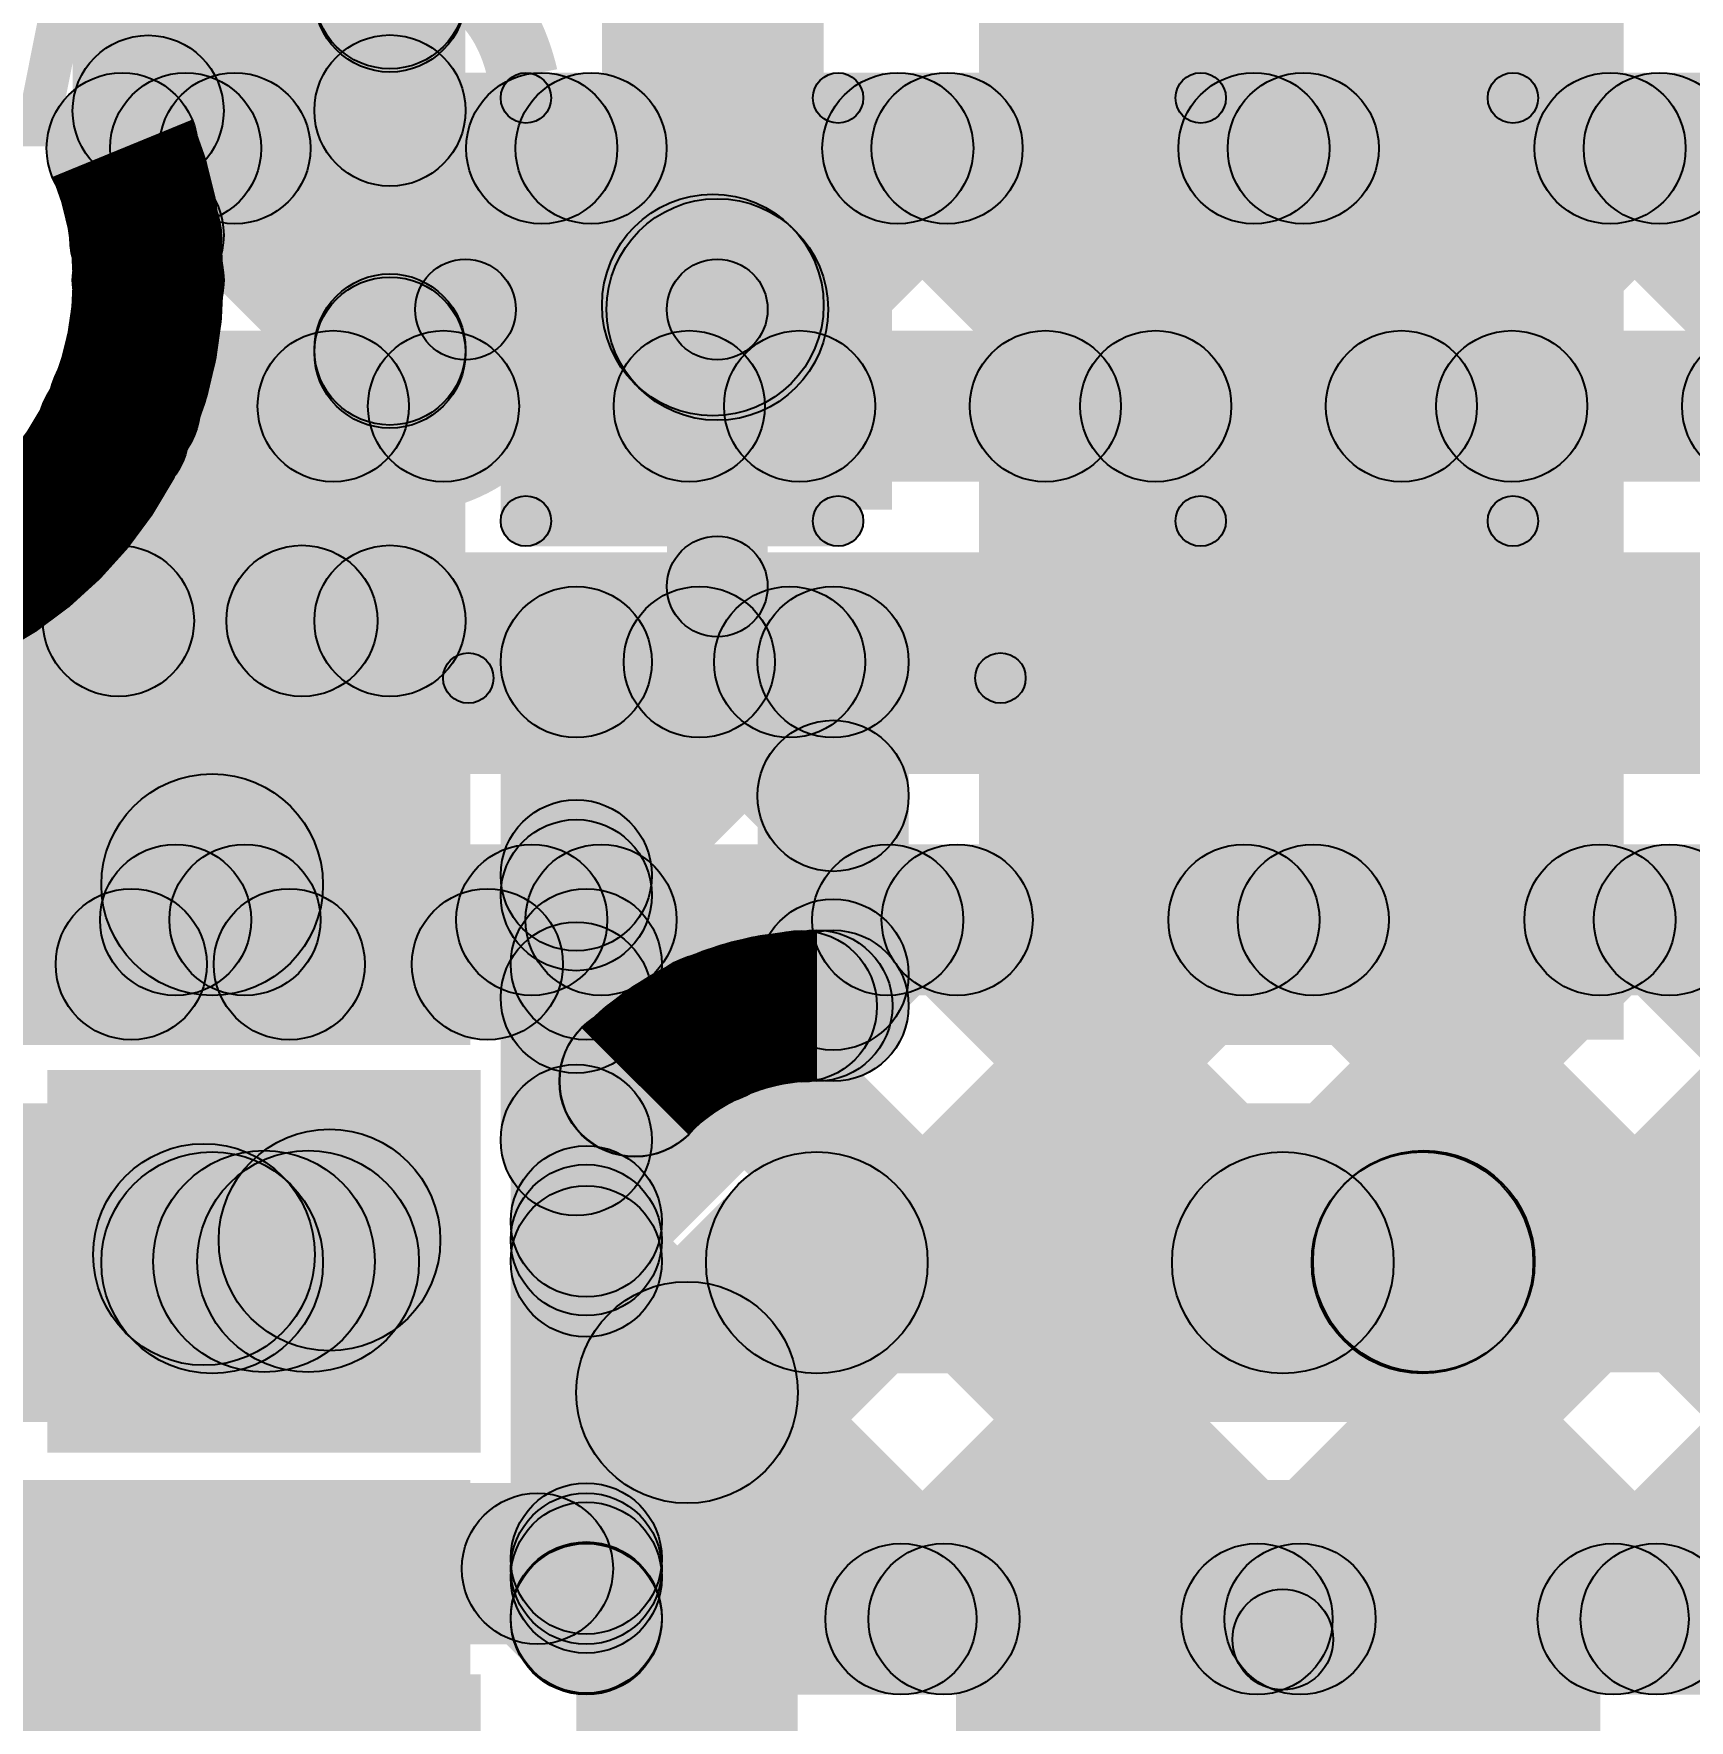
# Model space of a CAD drawing. Header units: millimetres. Extents: x 0 to 210, y 0 to 213.
# Drawn here: x 1.2531 to 1.4175, y 1.9455 to 2.1129 of the extents above; entities that cross this region are included whole.
import ezdxf

# ---------------------------------------------------------------- set-up
doc = ezdxf.new("R2010")
doc.units = ezdxf.units.MM
doc.header["$MEASUREMENT"] = 0
for name, color, linetype in [('BottomLayer', 5, 'Continuous'), ('BottomPaste', 16, 'Continuous'), ('BottomSolder', 6, 'Continuous'), ('TopLayer', 1, 'Continuous'), ('TopOverlay', 2, 'Continuous'), ('TopPaste', 8, 'Continuous'), ('TopSolder', 216, 'Continuous')]:
    doc.layers.add(name, color=color, linetype=linetype)

# ---------------------------------------------------------------- blocks, each defined once
blk = doc.blocks.new('RES_0603_B_53')
at = {"layer": 'BottomLayer'}
for points in [[(-0.045, -0.0175), (-0.045, 0.0175), (-0.015, 0.0175), (-0.015, -0.0175)], [(0.015, -0.0175), (0.015, 0.0175), (0.045, 0.0175), (0.045, -0.0175)]]:
    blk.add_hatch(color=5, dxfattribs=at).paths.add_polyline_path(points)
at = {"layer": 'BottomPaste'}
for points in [[(-0.045, -0.0175), (-0.045, 0.0175), (-0.015, 0.0175), (-0.015, -0.0175)], [(0.015, -0.0175), (0.015, 0.0175), (0.045, 0.0175), (0.045, -0.0175)]]:
    blk.add_hatch(color=16, dxfattribs=at).paths.add_polyline_path(points)
at = {"layer": 'BottomSolder'}
for points in [[(-0.049, -0.0215), (-0.049, 0.0215), (-0.011, 0.0215), (-0.011, -0.0215)], [(0.011, -0.0215), (0.011, 0.0215), (0.049, 0.0215), (0.049, -0.0215)]]:
    blk.add_hatch(color=6, dxfattribs=at).paths.add_polyline_path(points)
blk = doc.blocks.new('CAP_0603_101')
at = {"layer": 'TopLayer'}
for points in [[(-0.015, 0.0175), (-0.015, -0.0175), (-0.045, -0.0175), (-0.045, 0.0175)], [(0.045, 0.0175), (0.045, -0.0175), (0.015, -0.0175), (0.015, 0.0175)]]:
    blk.add_hatch(color=1, dxfattribs=at).paths.add_polyline_path(points)
at = {"layer": 'TopOverlay'}
h = blk.add_hatch(color=2, dxfattribs=at)
edge = h.paths.add_edge_path()
edge.add_arc((-0.049, 0.021), 0.0025, 0, 360)
h = blk.add_hatch(color=2, dxfattribs=at)
edge = h.paths.add_edge_path()
edge.add_arc((-0.049, 0.021), 0.0025, 0, 360)
for points in [[(-0.018, 0.0235), (-0.018, 0.0185), (-0.049, 0.0185), (-0.049, 0.0235)], [(0.049, 0.0235), (0.049, 0.0185), (0.018, 0.0185), (0.018, 0.0235)], [(-0.0515, 0.021), (-0.0465, 0.021), (-0.0465, -0.021), (-0.0515, -0.021)], [(0.0465, 0.021), (0.0515, 0.021), (0.0515, -0.021), (0.0465, -0.021)], [(-0.018, -0.0185), (-0.018, -0.0235), (-0.049, -0.0235), (-0.049, -0.0185)], [(0.049, -0.0185), (0.049, -0.0235), (0.018, -0.0235), (0.018, -0.0185)]]:
    blk.add_hatch(color=2, dxfattribs=at).paths.add_polyline_path(points)
h = blk.add_hatch(color=2, dxfattribs=at)
edge = h.paths.add_edge_path()
edge.add_arc((-0.018, 0.021), 0.0025, 0, 360)
h = blk.add_hatch(color=2, dxfattribs=at)
edge = h.paths.add_edge_path()
edge.add_arc((0.018, 0.021), 0.0025, 0, 360)
h = blk.add_hatch(color=2, dxfattribs=at)
edge = h.paths.add_edge_path()
edge.add_arc((0.049, 0.021), 0.0025, 0, 360)
h = blk.add_hatch(color=2, dxfattribs=at)
edge = h.paths.add_edge_path()
edge.add_arc((0.049, 0.021), 0.0025, 0, 360)
h = blk.add_hatch(color=2, dxfattribs=at)
edge = h.paths.add_edge_path()
edge.add_arc((-0.049, -0.021), 0.0025, 0, 360)
h = blk.add_hatch(color=2, dxfattribs=at)
edge = h.paths.add_edge_path()
edge.add_arc((-0.049, -0.021), 0.0025, 0, 360)
h = blk.add_hatch(color=2, dxfattribs=at)
edge = h.paths.add_edge_path()
edge.add_arc((-0.018, -0.021), 0.0025, 0, 360)
h = blk.add_hatch(color=2, dxfattribs=at)
edge = h.paths.add_edge_path()
edge.add_arc((0.018, -0.021), 0.0025, 0, 360)
h = blk.add_hatch(color=2, dxfattribs=at)
edge = h.paths.add_edge_path()
edge.add_arc((0.049, -0.021), 0.0025, 0, 360)
h = blk.add_hatch(color=2, dxfattribs=at)
edge = h.paths.add_edge_path()
edge.add_arc((0.049, -0.021), 0.0025, 0, 360)
at = {"layer": 'TopPaste'}
for points in [[(-0.015, 0.0175), (-0.015, -0.0175), (-0.045, -0.0175), (-0.045, 0.0175)], [(0.045, 0.0175), (0.045, -0.0175), (0.015, -0.0175), (0.015, 0.0175)]]:
    blk.add_hatch(color=8, dxfattribs=at).paths.add_polyline_path(points)
at = {"layer": 'TopSolder'}
for points in [[(-0.01264, 0.01986), (-0.01264, -0.01986), (-0.04736, -0.01986), (-0.04736, 0.01986)], [(0.04736, 0.01986), (0.04736, -0.01986), (0.01264, -0.01986), (0.01264, 0.01986)]]:
    blk.add_hatch(color=216, dxfattribs=at).paths.add_polyline_path(points)
at = {"layer": 'TopOverlay'}
for centre in [(-0.049, 0.021), (-0.049, 0.021), (-0.018, 0.021), (0.018, 0.021), (0.049, 0.021), (0.049, 0.021), (-0.049, -0.021), (-0.049, -0.021), (-0.018, -0.021), (0.018, -0.021), (0.049, -0.021), (0.049, -0.021)]:
    blk.add_circle(centre, 0.0025, dxfattribs=at)
blk = doc.blocks.new('SOT_23_6_110')
at = {"layer": 'TopLayer'}
for points in [[(-0.0748, 0.04921), (-0.0315, 0.04921), (-0.0315, 0.02559), (-0.0748, 0.02559)], [(0.0315, 0.04921), (0.0748, 0.04921), (0.0748, 0.02559), (0.0315, 0.02559)], [(-0.0748, 0.01181), (-0.0315, 0.01181), (-0.0315, -0.01181), (-0.0748, -0.01181)], [(0.0315, 0.01181), (0.0748, 0.01181), (0.0748, -0.01181), (0.0315, -0.01181)], [(-0.0748, -0.02559), (-0.0315, -0.02559), (-0.0315, -0.04921), (-0.0748, -0.04921)], [(0.0315, -0.02559), (0.0748, -0.02559), (0.0748, -0.04921), (0.0315, -0.04921)]]:
    blk.add_hatch(color=1, dxfattribs=at).paths.add_polyline_path(points)
at = {"layer": 'TopOverlay'}
h = blk.add_hatch(color=2, dxfattribs=at)
edge = h.paths.add_edge_path()
edge.add_arc((-0.0721, 0.06063), 0.005, 0, 360)
h = blk.add_hatch(color=2, dxfattribs=at)
edge = h.paths.add_edge_path()
edge.add_arc((-0.06475, 0.06063), 0.005, 0, 360)
h = blk.add_hatch(color=2, dxfattribs=at)
edge = h.paths.add_edge_path()
edge.add_arc((-0.02512, 0.05803), 0.0025, 0, 360)
for points in [[(0.02772, 0.06053), (0.02772, 0.05553), (-0.02512, 0.05553), (-0.02512, 0.06053)], [(0.02772, -0.05553), (0.02772, -0.06053), (-0.02512, -0.06053), (-0.02512, -0.05553)]]:
    blk.add_hatch(color=2, dxfattribs=at).paths.add_polyline_path(points)
h = blk.add_hatch(color=2, dxfattribs=at)
edge = h.paths.add_edge_path()
edge.add_arc((0.02772, 0.05803), 0.0025, 0, 360)
h = blk.add_hatch(color=2, dxfattribs=at)
edge = h.paths.add_edge_path()
edge.add_arc((-0.02512, -0.05803), 0.0025, 0, 360)
h = blk.add_hatch(color=2, dxfattribs=at)
edge = h.paths.add_edge_path()
edge.add_arc((0.02772, -0.05803), 0.0025, 0, 360)
at = {"layer": 'TopPaste'}
for points in [[(-0.0748, 0.04921), (-0.0315, 0.04921), (-0.0315, 0.02559), (-0.0748, 0.02559)], [(0.0315, 0.04921), (0.0748, 0.04921), (0.0748, 0.02559), (0.0315, 0.02559)], [(-0.0748, 0.01181), (-0.0315, 0.01181), (-0.0315, -0.01181), (-0.0748, -0.01181)], [(0.0315, 0.01181), (0.0748, 0.01181), (0.0748, -0.01181), (0.0315, -0.01181)], [(-0.0748, -0.02559), (-0.0315, -0.02559), (-0.0315, -0.04921), (-0.0748, -0.04921)], [(0.0315, -0.02559), (0.0748, -0.02559), (0.0748, -0.04921), (0.0315, -0.04921)]]:
    blk.add_hatch(color=8, dxfattribs=at).paths.add_polyline_path(points)
at = {"layer": 'TopSolder'}
for points in [[(-0.0788, 0.05321), (-0.0275, 0.05321), (-0.0275, 0.02159), (-0.0788, 0.02159)], [(0.0275, 0.05321), (0.0788, 0.05321), (0.0788, 0.02159), (0.0275, 0.02159)], [(-0.0788, 0.01581), (-0.0275, 0.01581), (-0.0275, -0.01581), (-0.0788, -0.01581)], [(0.0275, 0.01581), (0.0788, 0.01581), (0.0788, -0.01581), (0.0275, -0.01581)], [(-0.0788, -0.02159), (-0.0275, -0.02159), (-0.0275, -0.05321), (-0.0788, -0.05321)], [(0.0275, -0.02159), (0.0788, -0.02159), (0.0788, -0.05321), (0.0275, -0.05321)]]:
    blk.add_hatch(color=216, dxfattribs=at).paths.add_polyline_path(points)
at = {"layer": 'TopOverlay', "const_width": 0.01}
blk.add_lwpolyline([(-0.06475, 0.06063, 1), (-0.0721, 0.06063, 1)], format="xyb", close=True, dxfattribs=at)
at = {"layer": 'TopOverlay'}
for centre, radius in [((-0.0721, 0.06063), 0.005), ((-0.06475, 0.06063), 0.005), ((-0.02512, 0.05803), 0.0025), ((0.02772, 0.05803), 0.0025), ((-0.02512, -0.05803), 0.0025), ((0.02772, -0.05803), 0.0025)]:
    blk.add_circle(centre, radius, dxfattribs=at)

msp = doc.modelspace()

# ---------------------------------------------------------------- hatches: boundary and pattern name
at = {"layer": 'BottomLayer'}
h = msp.add_hatch(color=5, dxfattribs=at)
edge = h.paths.add_edge_path()
edge.add_arc((1.26192, 2.1015), 0.0075, 0, 360)
h = msp.add_hatch(color=5, dxfattribs=at)
edge = h.paths.add_edge_path()
edge.add_arc((1.26192, 2.1015), 0.0075, 0, 360)
h = msp.add_hatch(color=5, dxfattribs=at)
edge = h.paths.add_edge_path()
edge.add_arc((1.26822, 2.1015), 0.0075, 0, 360)
for points in [[(1.26192, 2.094), (1.26192, 2.109), (1.4305, 2.109), (1.4305, 2.094)], [(1.26954, 2.08733), (1.25894, 2.09793), (1.26781, 2.1068), (1.27841, 2.0962)], [(1.26291, 2.0962), (1.27352, 2.1068), (1.29912, 2.0812), (1.28851, 2.0706)], [(1.28817, 2.0706), (1.27756, 2.0812), (1.30316, 2.1068), (1.31377, 2.0962)], [(1.29827, 2.0962), (1.30888, 2.1068), (1.33447, 2.0812), (1.32387, 2.0706)], [(1.32353, 2.0706), (1.31292, 2.0812), (1.33852, 2.1068), (1.34912, 2.0962)], [(1.33362, 2.0962), (1.34423, 2.1068), (1.36983, 2.0812), (1.35922, 2.0706)], [(1.35888, 2.0706), (1.34827, 2.0812), (1.37387, 2.1068), (1.38448, 2.0962)], [(1.36898, 2.0962), (1.37959, 2.1068), (1.40519, 2.0812), (1.39458, 2.0706)], [(1.39424, 2.0706), (1.38363, 2.0812), (1.40923, 2.1068), (1.41983, 2.0962)], [(1.40434, 2.0962), (1.41494, 2.1068), (1.44054, 2.0812), (1.42993, 2.0706)], [(1.26216, 2.0684), (1.26216, 2.0834), (1.551, 2.0834), (1.551, 2.0684)], [(0.525, 2.0394), (0.525, 2.0614), (1.551, 2.0614), (1.551, 2.0394)], [(0.5931, 2.0174), (0.5931, 2.0324), (1.551, 2.0324), (1.551, 2.0174)], [(1.26812, 2.0152), (1.25752, 2.0258), (1.26192, 2.0302), (1.27253, 2.0196)], [(1.2688, 2.0196), (1.27941, 2.0302), (1.28381, 2.0258), (1.2732, 2.0152)], [(1.30348, 2.0152), (1.29287, 2.0258), (1.29727, 2.0302), (1.30788, 2.0196)], [(1.3133, 1.98967), (1.3027, 2.00027), (1.33263, 2.0302), (1.34324, 2.0196)], [(1.3133, 1.95431), (1.3027, 1.96492), (1.36798, 2.0302), (1.37859, 2.0196)], [(1.30416, 2.0196), (1.31476, 2.0302), (1.38417, 1.9608), (1.37356, 1.9502)], [(1.34455, 1.9502), (1.33394, 1.9608), (1.40334, 2.0302), (1.41395, 2.0196)], [(1.33951, 2.0196), (1.35012, 2.0302), (1.41952, 1.9608), (1.40891, 1.9502)], [(1.3799, 1.9502), (1.36929, 1.9608), (1.4387, 2.0302), (1.4493, 2.0196)], [(1.37487, 2.0196), (1.38547, 2.0302), (1.45488, 1.9608), (1.44427, 1.9502)], [(1.41526, 1.9502), (1.40465, 1.9608), (1.47405, 2.0302), (1.48466, 2.0196)], [(1.41022, 2.0196), (1.42083, 2.0302), (1.49023, 1.9608), (1.47962, 1.9502)], [(1.244, 2.013), (1.244, 2.028), (1.308, 2.028), (1.308, 2.013)], [(1.3155, 1.99312), (1.3005, 1.99312), (1.3005, 2.0205), (1.3155, 2.0205)], [(1.233, 1.98), (1.233, 2.002), (1.276, 2.002), (1.276, 1.98)], [(1.28816, 1.98322), (1.27261, 1.99878), (1.27472, 2.00089), (1.29028, 1.98534)], [(1.276, 1.98), (1.276, 2.002), (1.28038, 2.002), (1.28038, 1.98)], [(1.3027, 1.9857), (1.3133, 1.99631), (1.34881, 1.9608), (1.3382, 1.9502)], [(1.3155, 1.9615), (1.3005, 1.9615), (1.3005, 1.99312), (1.3155, 1.99312)], [(1.244, 1.954), (1.244, 1.969), (1.308, 1.969), (1.308, 1.954)], [(1.244, 1.953), (1.244, 1.968), (1.308, 1.968), (1.308, 1.953)], [(1.29785, 1.9552), (1.30845, 1.9658), (1.3133, 1.96095), (1.3027, 1.95035)], [(1.308, 1.948), (1.308, 1.963), (1.78, 1.963), (1.78, 1.948)], [(1.3155, 1.9555), (1.3005, 1.9555), (1.3005, 1.9605), (1.3155, 1.9605)]]:
    msp.add_hatch(color=5, dxfattribs=at).paths.add_polyline_path(points)
h = msp.add_hatch(color=5, dxfattribs=at)
edge = h.paths.add_edge_path()
edge.add_arc((1.27311, 2.1015), 0.0075, 0, 360)
h = msp.add_hatch(color=5, dxfattribs=at)
edge = h.paths.add_edge_path()
edge.add_arc((1.30357, 2.1015), 0.0075, 0, 360)
h = msp.add_hatch(color=5, dxfattribs=at)
edge = h.paths.add_edge_path()
edge.add_arc((1.30847, 2.1015), 0.0075, 0, 360)
h = msp.add_hatch(color=5, dxfattribs=at)
edge = h.paths.add_edge_path()
edge.add_arc((1.33893, 2.1015), 0.0075, 0, 360)
h = msp.add_hatch(color=5, dxfattribs=at)
edge = h.paths.add_edge_path()
edge.add_arc((1.34382, 2.1015), 0.0075, 0, 360)
h = msp.add_hatch(color=5, dxfattribs=at)
edge = h.paths.add_edge_path()
edge.add_arc((1.37428, 2.1015), 0.0075, 0, 360)
h = msp.add_hatch(color=5, dxfattribs=at)
edge = h.paths.add_edge_path()
edge.add_arc((1.37918, 2.1015), 0.0075, 0, 360)
h = msp.add_hatch(color=5, dxfattribs=at)
edge = h.paths.add_edge_path()
edge.add_arc((1.40964, 2.1015), 0.0075, 0, 360)
h = msp.add_hatch(color=5, dxfattribs=at)
edge = h.paths.add_edge_path()
edge.add_arc((1.41453, 2.1015), 0.0075, 0, 360)
h = msp.add_hatch(color=5, dxfattribs=at)
edge = h.paths.add_edge_path()
edge.add_arc((1.26424, 2.09263), 0.0075, 0, 360)
h = msp.add_hatch(color=5, dxfattribs=at)
edge = h.paths.add_edge_path()
edge.add_arc((1.2645, 2.0884), 0.0075, 0, 360)
h = msp.add_hatch(color=5, dxfattribs=at)
edge = h.paths.add_edge_path()
edge.add_arc((1.2645, 2.0884), 0.0075, 0, 360)
h = msp.add_hatch(color=5, dxfattribs=at)
edge = h.paths.add_edge_path()
edge.add_arc((1.26216, 2.0759), 0.0075, 0, 360)
h = msp.add_hatch(color=5, dxfattribs=at)
edge = h.paths.add_edge_path()
edge.add_arc((1.26216, 2.0759), 0.0075, 0, 360)
h = msp.add_hatch(color=5, dxfattribs=at)
edge = h.paths.add_edge_path()
edge.add_arc((1.28287, 2.0759), 0.0075, 0, 360)
h = msp.add_hatch(color=5, dxfattribs=at)
edge = h.paths.add_edge_path()
edge.add_arc((1.29382, 2.0759), 0.0075, 0, 360)
h = msp.add_hatch(color=5, dxfattribs=at)
edge = h.paths.add_edge_path()
edge.add_arc((1.31822, 2.0759), 0.0075, 0, 360)
h = msp.add_hatch(color=5, dxfattribs=at)
edge = h.paths.add_edge_path()
edge.add_arc((1.32917, 2.0759), 0.0075, 0, 360)
h = msp.add_hatch(color=5, dxfattribs=at)
edge = h.paths.add_edge_path()
edge.add_arc((1.35358, 2.0759), 0.0075, 0, 360)
h = msp.add_hatch(color=5, dxfattribs=at)
edge = h.paths.add_edge_path()
edge.add_arc((1.36453, 2.0759), 0.0075, 0, 360)
h = msp.add_hatch(color=5, dxfattribs=at)
edge = h.paths.add_edge_path()
edge.add_arc((1.38893, 2.0759), 0.0075, 0, 360)
h = msp.add_hatch(color=5, dxfattribs=at)
edge = h.paths.add_edge_path()
edge.add_arc((1.39988, 2.0759), 0.0075, 0, 360)
h = msp.add_hatch(color=5, dxfattribs=at)
edge = h.paths.add_edge_path()
edge.add_arc((1.42429, 2.0759), 0.0075, 0, 360)
h = msp.add_hatch(color=5, dxfattribs=at)
edge = h.paths.add_edge_path()
edge.add_arc((1.26722, 2.0249), 0.0075, 0, 360)
h = msp.add_hatch(color=5, dxfattribs=at)
edge = h.paths.add_edge_path()
edge.add_arc((1.27411, 2.0249), 0.0075, 0, 360)
h = msp.add_hatch(color=5, dxfattribs=at)
edge = h.paths.add_edge_path()
edge.add_arc((1.30258, 2.0249), 0.0075, 0, 360)
h = msp.add_hatch(color=5, dxfattribs=at)
edge = h.paths.add_edge_path()
edge.add_arc((1.30946, 2.0249), 0.0075, 0, 360)
h = msp.add_hatch(color=5, dxfattribs=at)
edge = h.paths.add_edge_path()
edge.add_arc((1.33793, 2.0249), 0.0075, 0, 360)
h = msp.add_hatch(color=5, dxfattribs=at)
edge = h.paths.add_edge_path()
edge.add_arc((1.34482, 2.0249), 0.0075, 0, 360)
h = msp.add_hatch(color=5, dxfattribs=at)
edge = h.paths.add_edge_path()
edge.add_arc((1.37329, 2.0249), 0.0075, 0, 360)
h = msp.add_hatch(color=5, dxfattribs=at)
edge = h.paths.add_edge_path()
edge.add_arc((1.38017, 2.0249), 0.0075, 0, 360)
h = msp.add_hatch(color=5, dxfattribs=at)
edge = h.paths.add_edge_path()
edge.add_arc((1.40864, 2.0249), 0.0075, 0, 360)
h = msp.add_hatch(color=5, dxfattribs=at)
edge = h.paths.add_edge_path()
edge.add_arc((1.41553, 2.0249), 0.0075, 0, 360)
h = msp.add_hatch(color=5, dxfattribs=at)
edge = h.paths.add_edge_path()
edge.add_arc((1.26282, 2.0205), 0.0075, 0, 360)
h = msp.add_hatch(color=5, dxfattribs=at)
edge = h.paths.add_edge_path()
edge.add_arc((1.27851, 2.0205), 0.0075, 0, 360)
h = msp.add_hatch(color=5, dxfattribs=at)
edge = h.paths.add_edge_path()
edge.add_arc((1.29818, 2.0205), 0.0075, 0, 360)
h = msp.add_hatch(color=5, dxfattribs=at)
edge = h.paths.add_edge_path()
edge.add_arc((1.308, 2.0205), 0.0075, 0, 360)
h = msp.add_hatch(color=5, dxfattribs=at)
edge = h.paths.add_edge_path()
edge.add_arc((1.308, 2.0205), 0.0075, 0, 360)
h = msp.add_hatch(color=5, dxfattribs=at)
edge = h.paths.add_edge_path()
edge.add_arc((1.2825, 1.99312), 0.011, 0, 360)
h = msp.add_hatch(color=5, dxfattribs=at)
edge = h.paths.add_edge_path()
edge.add_arc((1.308, 1.99497), 0.0075, 0, 360)
h = msp.add_hatch(color=5, dxfattribs=at)
edge = h.paths.add_edge_path()
edge.add_arc((1.276, 1.991), 0.011, 0, 360)
h = msp.add_hatch(color=5, dxfattribs=at)
edge = h.paths.add_edge_path()
edge.add_arc((1.276, 1.991), 0.011, 0, 360)
h = msp.add_hatch(color=5, dxfattribs=at)
edge = h.paths.add_edge_path()
edge.add_arc((1.28038, 1.991), 0.011, 0, 360)
h = msp.add_hatch(color=5, dxfattribs=at)
edge = h.paths.add_edge_path()
edge.add_arc((1.28038, 1.991), 0.011, 0, 360)
h = msp.add_hatch(color=5, dxfattribs=at)
edge = h.paths.add_edge_path()
edge.add_arc((1.308, 1.99312), 0.0075, 0, 360)
h = msp.add_hatch(color=5, dxfattribs=at)
edge = h.paths.add_edge_path()
edge.add_arc((1.308, 1.99312), 0.0075, 0, 360)
h = msp.add_hatch(color=5, dxfattribs=at)
edge = h.paths.add_edge_path()
edge.add_arc((1.308, 1.99101), 0.0075, 0, 360)
h = msp.add_hatch(color=5, dxfattribs=at)
edge = h.paths.add_edge_path()
edge.add_arc((1.308, 1.9615), 0.0075, 0, 360)
h = msp.add_hatch(color=5, dxfattribs=at)
edge = h.paths.add_edge_path()
edge.add_arc((1.308, 1.9615), 0.0075, 0, 360)
h = msp.add_hatch(color=5, dxfattribs=at)
edge = h.paths.add_edge_path()
edge.add_arc((1.30315, 1.9605), 0.0075, 0, 360)
h = msp.add_hatch(color=5, dxfattribs=at)
edge = h.paths.add_edge_path()
edge.add_arc((1.308, 1.9605), 0.0075, 0, 360)
h = msp.add_hatch(color=5, dxfattribs=at)
edge = h.paths.add_edge_path()
edge.add_arc((1.308, 1.9605), 0.0075, 0, 360)
h = msp.add_hatch(color=5, dxfattribs=at)
edge = h.paths.add_edge_path()
edge.add_arc((1.308, 1.95961), 0.0075, 0, 360)
h = msp.add_hatch(color=5, dxfattribs=at)
edge = h.paths.add_edge_path()
edge.add_arc((1.308, 1.95565), 0.0075, 0, 360)
h = msp.add_hatch(color=5, dxfattribs=at)
edge = h.paths.add_edge_path()
edge.add_arc((1.308, 1.9555), 0.0075, 0, 360)
h = msp.add_hatch(color=5, dxfattribs=at)
edge = h.paths.add_edge_path()
edge.add_arc((1.308, 1.9555), 0.0075, 0, 360)
h = msp.add_hatch(color=5, dxfattribs=at)
edge = h.paths.add_edge_path()
edge.add_arc((1.33924, 1.9555), 0.0075, 0, 360)
h = msp.add_hatch(color=5, dxfattribs=at)
edge = h.paths.add_edge_path()
edge.add_arc((1.34351, 1.9555), 0.0075, 0, 360)
h = msp.add_hatch(color=5, dxfattribs=at)
edge = h.paths.add_edge_path()
edge.add_arc((1.3746, 1.9555), 0.0075, 0, 360)
h = msp.add_hatch(color=5, dxfattribs=at)
edge = h.paths.add_edge_path()
edge.add_arc((1.37886, 1.9555), 0.0075, 0, 360)
h = msp.add_hatch(color=5, dxfattribs=at)
edge = h.paths.add_edge_path()
edge.add_arc((1.40995, 1.9555), 0.0075, 0, 360)
h = msp.add_hatch(color=5, dxfattribs=at)
edge = h.paths.add_edge_path()
edge.add_arc((1.41422, 1.9555), 0.0075, 0, 360)
at = {"layer": 'TopLayer'}
for points in [[(1.272, 2.0884), (1.257, 2.0884), (1.257, 2.59204), (1.272, 2.59204)], [(1.411, 2.213), (1.347, 2.213), (1.347, 2.013), (1.411, 2.013)], [(1.33156, 2.08594), (1.30956, 2.08594), (1.30956, 2.19456), (1.33156, 2.19456)], [(1.2592, 2.13527), (1.2698, 2.14588), (1.2938, 2.12188), (1.2832, 2.11127)], [(1.2698, 2.08759), (1.2592, 2.09819), (1.2832, 2.12219), (1.2938, 2.11159)], [(1.296, 2.10525), (1.281, 2.10525), (1.281, 2.1205), (1.296, 2.1205)], [(1.296, 2.10525), (1.281, 2.10525), (1.281, 2.1205), (1.296, 2.1205)], [(1.2592, 2.09991), (1.2698, 2.11052), (1.2938, 2.08652), (1.2832, 2.07591)], [(1.296, 2.05459), (1.281, 2.05459), (1.281, 2.10525), (1.296, 2.10525)], [(1.31278, 2.07817), (1.32833, 2.09372), (1.32878, 2.09328), (1.31322, 2.07772)], [(1.296, 2.0805), (1.296, 2.0905), (1.321, 2.0905), (1.321, 2.0805)], [(1.26686, 2.04928), (1.25625, 2.05989), (1.2832, 2.08684), (1.2938, 2.07623)], [(1.326, 2.058), (1.316, 2.058), (1.316, 2.0855), (1.326, 2.0855)], [(1.25573, 2.06803), (1.26634, 2.07863), (1.28508, 2.05989), (1.27447, 2.04928)], [(1.23685, 2.04709), (1.23685, 2.06209), (1.2885, 2.06209), (1.2885, 2.04709)], [(1.307, 2.043), (1.307, 2.058), (1.3325, 2.058), (1.3325, 2.043)], [(1.31231, 2.02402), (1.3017, 2.03463), (1.32287, 2.0558), (1.33348, 2.0452)], [(1.31391, 2.0452), (1.32452, 2.0558), (1.3378, 2.04252), (1.3272, 2.03191)], [(1.3145, 2.01719), (1.2995, 2.01719), (1.2995, 2.0505), (1.3145, 2.0505)], [(1.34, 2.01638), (1.325, 2.01638), (1.325, 2.0505), (1.34, 2.0505)], [(1.1496, 2.0174), (1.1496, 2.0394), (1.27085, 2.0394), (1.27085, 2.0174)], [(1.3017, 2.02205), (1.31231, 2.03266), (1.3256, 2.01937), (1.31499, 2.00877)], [(1.33466, 2.01103), (1.32406, 2.02163), (1.3272, 2.02477), (1.3378, 2.01417)], [(1.3145, 2.00305), (1.2995, 2.00305), (1.2995, 2.01719), (1.3145, 2.01719)], [(1.3145, 2.00305), (1.2995, 2.00305), (1.2995, 2.01719), (1.3145, 2.01719)], [(1.31231, 1.99775), (1.3017, 2.00836), (1.30752, 2.01418), (1.31813, 2.00357)], [(1.233, 1.97988), (1.233, 2.00188), (1.27085, 2.00188), (1.27085, 1.97988)], [(1.33089, 1.97988), (1.33089, 2.00188), (1.37715, 2.00188), (1.37715, 1.97988)], [(1.37715, 1.97988), (1.37715, 2.00188), (1.39102, 2.00188), (1.39102, 1.97988)], [(1.39115, 1.98), (1.39115, 2.002), (1.53399, 2.002), (1.53399, 1.98)], [(1.26226, 1.98391), (1.27782, 1.99946), (1.27863, 1.99865), (1.26307, 1.9831)], [(1.32578, 1.97021), (1.31022, 1.98577), (1.32311, 1.99865), (1.33867, 1.9831)], [(1.3988, 1.9831), (1.38325, 1.99865), (1.38337, 1.99878), (1.39893, 1.98322)], [(1.329, 1.901), (1.307, 1.901), (1.307, 1.97799), (1.329, 1.97799)], [(1.34469, 1.75232), (1.40868, 1.75232), (1.40868, 1.969), (1.34469, 1.969)], [(1.23576, 1.88092), (1.29107, 1.88092), (1.29107, 1.96692), (1.23576, 1.96692)], [(1.38215, 1.93166), (1.37215, 1.93166), (1.37215, 1.95347), (1.38215, 1.95347)]]:
    msp.add_hatch(color=1, dxfattribs=at).paths.add_polyline_path(points)
h = msp.add_hatch(color=1, dxfattribs=at)
edge = h.paths.add_edge_path()
edge.add_arc((1.2885, 2.11689), 0.0075, 0, 360)
h = msp.add_hatch(color=1, dxfattribs=at)
edge = h.paths.add_edge_path()
edge.add_arc((1.2885, 2.11657), 0.0075, 0, 360)
h = msp.add_hatch(color=1, dxfattribs=at)
edge = h.paths.add_edge_path()
edge.add_arc((1.2645, 2.10522), 0.0075, 0, 360)
h = msp.add_hatch(color=1, dxfattribs=at)
edge = h.paths.add_edge_path()
edge.add_arc((1.2885, 2.10525), 0.0075, 0, 360)
h = msp.add_hatch(color=1, dxfattribs=at)
edge = h.paths.add_edge_path()
edge.add_arc((1.2885, 2.10525), 0.0075, 0, 360)
h = msp.add_hatch(color=1, dxfattribs=at)
edge = h.paths.add_edge_path()
edge.add_arc((1.2885, 2.10525), 0.0075, 0, 360)
h = msp.add_hatch(color=1, dxfattribs=at)
edge = h.paths.add_edge_path()
edge.add_arc((1.2645, 2.09289), 0.0075, 0, 360)
h = msp.add_hatch(color=1, dxfattribs=at)
edge = h.paths.add_edge_path()
edge.add_arc((1.32056, 2.08594), 0.011, 0, 360)
h = msp.add_hatch(color=1, dxfattribs=at)
edge = h.paths.add_edge_path()
edge.add_arc((1.32056, 2.08594), 0.011, 0, 360)
h = msp.add_hatch(color=1, dxfattribs=at)
edge = h.paths.add_edge_path()
edge.add_arc((1.321, 2.0855), 0.011, 0, 360)
h = msp.add_hatch(color=1, dxfattribs=at)
edge = h.paths.add_edge_path()
edge.add_arc((1.2645, 2.0884), 0.0075, 0, 360)
h = msp.add_hatch(color=1, dxfattribs=at)
edge = h.paths.add_edge_path()
edge.add_arc((1.2645, 2.0884), 0.0075, 0, 360)
h = msp.add_hatch(color=1, dxfattribs=at)
edge = h.paths.add_edge_path()
edge.add_arc((1.296, 2.0855), 0.005, 0, 360)
h = msp.add_hatch(color=1, dxfattribs=at)
edge = h.paths.add_edge_path()
edge.add_arc((1.321, 2.0855), 0.005, 0, 360)
h = msp.add_hatch(color=1, dxfattribs=at)
edge = h.paths.add_edge_path()
edge.add_arc((1.321, 2.0855), 0.005, 0, 360)
h = msp.add_hatch(color=1, dxfattribs=at)
edge = h.paths.add_edge_path()
edge.add_arc((1.2885, 2.08153), 0.0075, 0, 360)
h = msp.add_hatch(color=1, dxfattribs=at)
edge = h.paths.add_edge_path()
edge.add_arc((1.2885, 2.08122), 0.0075, 0, 360)
h = msp.add_hatch(color=1, dxfattribs=at)
edge = h.paths.add_edge_path()
edge.add_arc((1.26103, 2.07333), 0.0075, 0, 360)
h = msp.add_hatch(color=1, dxfattribs=at)
edge = h.paths.add_edge_path()
edge.add_arc((1.321, 2.058), 0.005, 0, 360)
h = msp.add_hatch(color=1, dxfattribs=at)
edge = h.paths.add_edge_path()
edge.add_arc((1.26155, 2.05459), 0.0075, 0, 360)
h = msp.add_hatch(color=1, dxfattribs=at)
edge = h.paths.add_edge_path()
edge.add_arc((1.27977, 2.05459), 0.0075, 0, 360)
h = msp.add_hatch(color=1, dxfattribs=at)
edge = h.paths.add_edge_path()
edge.add_arc((1.2885, 2.05459), 0.0075, 0, 360)
h = msp.add_hatch(color=1, dxfattribs=at)
edge = h.paths.add_edge_path()
edge.add_arc((1.2885, 2.05459), 0.0075, 0, 360)
h = msp.add_hatch(color=1, dxfattribs=at)
edge = h.paths.add_edge_path()
edge.add_arc((1.307, 2.0505), 0.0075, 0, 360)
h = msp.add_hatch(color=1, dxfattribs=at)
edge = h.paths.add_edge_path()
edge.add_arc((1.307, 2.0505), 0.0075, 0, 360)
h = msp.add_hatch(color=1, dxfattribs=at)
edge = h.paths.add_edge_path()
edge.add_arc((1.31922, 2.0505), 0.0075, 0, 360)
h = msp.add_hatch(color=1, dxfattribs=at)
edge = h.paths.add_edge_path()
edge.add_arc((1.32818, 2.0505), 0.0075, 0, 360)
h = msp.add_hatch(color=1, dxfattribs=at)
edge = h.paths.add_edge_path()
edge.add_arc((1.3325, 2.0505), 0.0075, 0, 360)
h = msp.add_hatch(color=1, dxfattribs=at)
edge = h.paths.add_edge_path()
edge.add_arc((1.3325, 2.0505), 0.0075, 0, 360)
h = msp.add_hatch(color=1, dxfattribs=at)
edge = h.paths.add_edge_path()
edge.add_arc((1.3325, 2.03722), 0.0075, 0, 360)
h = msp.add_hatch(color=1, dxfattribs=at)
edge = h.paths.add_edge_path()
edge.add_arc((1.27085, 2.0284), 0.011, 0, 360)
h = msp.add_hatch(color=1, dxfattribs=at)
edge = h.paths.add_edge_path()
edge.add_arc((1.307, 2.02933), 0.0075, 0, 360)
h = msp.add_hatch(color=1, dxfattribs=at)
edge = h.paths.add_edge_path()
edge.add_arc((1.307, 2.02736), 0.0075, 0, 360)
h = msp.add_hatch(color=1, dxfattribs=at)
edge = h.paths.add_edge_path()
edge.add_arc((1.3325, 2.01947), 0.0075, 0, 360)
h = msp.add_hatch(color=1, dxfattribs=at)
edge = h.paths.add_edge_path()
edge.add_arc((1.307, 2.01719), 0.0075, 0, 360)
h = msp.add_hatch(color=1, dxfattribs=at)
edge = h.paths.add_edge_path()
edge.add_arc((1.307, 2.01719), 0.0075, 0, 360)
h = msp.add_hatch(color=1, dxfattribs=at)
edge = h.paths.add_edge_path()
edge.add_arc((1.307, 2.01719), 0.0075, 0, 360)
h = msp.add_hatch(color=1, dxfattribs=at)
edge = h.paths.add_edge_path()
edge.add_arc((1.32936, 2.01633), 0.0075, 0, 360)
h = msp.add_hatch(color=1, dxfattribs=at)
edge = h.paths.add_edge_path()
edge.add_arc((1.33089, 2.01638), 0.0075, 0, 360)
h = msp.add_hatch(color=1, dxfattribs=at)
edge = h.paths.add_edge_path()
edge.add_arc((1.33089, 2.01638), 0.0075, 0, 360)
h = msp.add_hatch(color=1, dxfattribs=at)
edge = h.paths.add_edge_path()
edge.add_arc((1.3325, 2.01638), 0.0075, 0, 360)
h = msp.add_hatch(color=1, dxfattribs=at)
edge = h.paths.add_edge_path()
edge.add_arc((1.32029, 2.01407), 0.0075, 0, 360)
h = msp.add_hatch(color=1, dxfattribs=at)
edge = h.paths.add_edge_path()
edge.add_arc((1.31283, 2.00888), 0.0075, 0, 360)
h = msp.add_hatch(color=1, dxfattribs=at)
edge = h.paths.add_edge_path()
edge.add_arc((1.31283, 2.00888), 0.0075, 0, 360)
h = msp.add_hatch(color=1, dxfattribs=at)
edge = h.paths.add_edge_path()
edge.add_arc((1.31286, 2.00891), 0.0075, 0, 360)
h = msp.add_hatch(color=1, dxfattribs=at)
edge = h.paths.add_edge_path()
edge.add_arc((1.307, 2.00305), 0.0075, 0, 360)
h = msp.add_hatch(color=1, dxfattribs=at)
edge = h.paths.add_edge_path()
edge.add_arc((1.307, 2.00305), 0.0075, 0, 360)
h = msp.add_hatch(color=1, dxfattribs=at)
edge = h.paths.add_edge_path()
edge.add_arc((1.307, 2.00305), 0.0075, 0, 360)
h = msp.add_hatch(color=1, dxfattribs=at)
edge = h.paths.add_edge_path()
edge.add_arc((1.27004, 1.99169), 0.011, 0, 360)
h = msp.add_hatch(color=1, dxfattribs=at)
edge = h.paths.add_edge_path()
edge.add_arc((1.27085, 1.99088), 0.011, 0, 360)
h = msp.add_hatch(color=1, dxfattribs=at)
edge = h.paths.add_edge_path()
edge.add_arc((1.27085, 1.99088), 0.011, 0, 360)
h = msp.add_hatch(color=1, dxfattribs=at)
edge = h.paths.add_edge_path()
edge.add_arc((1.33089, 1.99088), 0.011, 0, 360)
h = msp.add_hatch(color=1, dxfattribs=at)
edge = h.paths.add_edge_path()
edge.add_arc((1.33089, 1.99088), 0.011, 0, 360)
h = msp.add_hatch(color=1, dxfattribs=at)
edge = h.paths.add_edge_path()
edge.add_arc((1.37715, 1.99088), 0.011, 0, 360)
h = msp.add_hatch(color=1, dxfattribs=at)
edge = h.paths.add_edge_path()
edge.add_arc((1.37715, 1.99088), 0.011, 0, 360)
h = msp.add_hatch(color=1, dxfattribs=at)
edge = h.paths.add_edge_path()
edge.add_arc((1.39102, 1.99088), 0.011, 0, 360)
h = msp.add_hatch(color=1, dxfattribs=at)
edge = h.paths.add_edge_path()
edge.add_arc((1.39102, 1.99088), 0.011, 0, 360)
h = msp.add_hatch(color=1, dxfattribs=at)
edge = h.paths.add_edge_path()
edge.add_arc((1.39115, 1.991), 0.011, 0, 360)
h = msp.add_hatch(color=1, dxfattribs=at)
edge = h.paths.add_edge_path()
edge.add_arc((1.39115, 1.991), 0.011, 0, 360)
h = msp.add_hatch(color=1, dxfattribs=at)
edge = h.paths.add_edge_path()
edge.add_arc((1.318, 1.97799), 0.011, 0, 360)
h = msp.add_hatch(color=1, dxfattribs=at)
edge = h.paths.add_edge_path()
edge.add_arc((1.318, 1.97799), 0.011, 0, 360)
h = msp.add_hatch(color=1, dxfattribs=at)
edge = h.paths.add_edge_path()
edge.add_arc((1.37715, 1.95347), 0.005, 0, 360)

# ---------------------------------------------------------------- linework, layer by layer
at = {"layer": 'BottomLayer', "const_width": 0.015}
for points in [[(1.26192, 2.1015, -0.097667), (1.2645, 2.0884)], [(1.2645, 2.0884, -0.092955), (1.26216, 2.0759)]]:
    msp.add_lwpolyline(points, format="xyb", dxfattribs=at)
at = {"layer": 'BottomLayer'}
for centre, radius in [((1.26192, 2.1015), 0.0075), ((1.26192, 2.1015), 0.0075), ((1.26822, 2.1015), 0.0075), ((1.27311, 2.1015), 0.0075), ((1.30357, 2.1015), 0.0075), ((1.30847, 2.1015), 0.0075), ((1.33893, 2.1015), 0.0075), ((1.34382, 2.1015), 0.0075), ((1.37428, 2.1015), 0.0075), ((1.37918, 2.1015), 0.0075), ((1.40964, 2.1015), 0.0075), ((1.41453, 2.1015), 0.0075), ((1.26424, 2.09263), 0.0075), ((1.2645, 2.0884), 0.0075), ((1.2645, 2.0884), 0.0075), ((1.26216, 2.0759), 0.0075), ((1.26216, 2.0759), 0.0075), ((1.28287, 2.0759), 0.0075), ((1.29382, 2.0759), 0.0075), ((1.31822, 2.0759), 0.0075), ((1.32917, 2.0759), 0.0075), ((1.35358, 2.0759), 0.0075), ((1.36453, 2.0759), 0.0075), ((1.38893, 2.0759), 0.0075), ((1.39988, 2.0759), 0.0075), ((1.42429, 2.0759), 0.0075), ((1.26722, 2.0249), 0.0075), ((1.27411, 2.0249), 0.0075), ((1.30258, 2.0249), 0.0075), ((1.30946, 2.0249), 0.0075), ((1.33793, 2.0249), 0.0075), ((1.34482, 2.0249), 0.0075), ((1.37329, 2.0249), 0.0075), ((1.38017, 2.0249), 0.0075), ((1.40864, 2.0249), 0.0075), ((1.41553, 2.0249), 0.0075), ((1.26282, 2.0205), 0.0075), ((1.27851, 2.0205), 0.0075), ((1.29818, 2.0205), 0.0075), ((1.308, 2.0205), 0.0075), ((1.308, 2.0205), 0.0075), ((1.2825, 1.99312), 0.011), ((1.308, 1.99497), 0.0075), ((1.276, 1.991), 0.011), ((1.276, 1.991), 0.011), ((1.28038, 1.991), 0.011), ((1.28038, 1.991), 0.011), ((1.308, 1.99312), 0.0075), ((1.308, 1.99312), 0.0075), ((1.308, 1.99101), 0.0075), ((1.308, 1.9615), 0.0075), ((1.308, 1.9615), 0.0075), ((1.30315, 1.9605), 0.0075), ((1.308, 1.9605), 0.0075), ((1.308, 1.9605), 0.0075), ((1.308, 1.95961), 0.0075), ((1.308, 1.95565), 0.0075), ((1.308, 1.9555), 0.0075), ((1.308, 1.9555), 0.0075), ((1.33924, 1.9555), 0.0075), ((1.34351, 1.9555), 0.0075), ((1.3746, 1.9555), 0.0075), ((1.37886, 1.9555), 0.0075), ((1.40995, 1.9555), 0.0075), ((1.41422, 1.9555), 0.0075)]:
    msp.add_circle(centre, radius, dxfattribs=at)
at = {"layer": 'TopLayer', "const_width": 0.015}
for points in [[(1.2645, 2.0884, -0.356834), (1.23685, 2.05459)], [(1.31283, 2.00888, -0.199327), (1.33089, 2.01638)], [(1.31286, 2.00891, -0.198912), (1.33089, 2.01638)]]:
    msp.add_lwpolyline(points, format="xyb", dxfattribs=at)
at = {"layer": 'TopLayer'}
for centre, radius in [((1.2885, 2.11689), 0.0075), ((1.2885, 2.11657), 0.0075), ((1.2645, 2.10522), 0.0075), ((1.2885, 2.10525), 0.0075), ((1.2885, 2.10525), 0.0075), ((1.2885, 2.10525), 0.0075), ((1.2645, 2.09289), 0.0075), ((1.32056, 2.08594), 0.011), ((1.32056, 2.08594), 0.011), ((1.321, 2.0855), 0.011), ((1.2645, 2.0884), 0.0075), ((1.2645, 2.0884), 0.0075), ((1.296, 2.0855), 0.005), ((1.321, 2.0855), 0.005), ((1.321, 2.0855), 0.005), ((1.2885, 2.08153), 0.0075), ((1.2885, 2.08122), 0.0075), ((1.26103, 2.07333), 0.0075), ((1.321, 2.058), 0.005), ((1.26155, 2.05459), 0.0075), ((1.27977, 2.05459), 0.0075), ((1.2885, 2.05459), 0.0075), ((1.2885, 2.05459), 0.0075), ((1.307, 2.0505), 0.0075), ((1.307, 2.0505), 0.0075), ((1.31922, 2.0505), 0.0075), ((1.32818, 2.0505), 0.0075), ((1.3325, 2.0505), 0.0075), ((1.3325, 2.0505), 0.0075), ((1.3325, 2.03722), 0.0075), ((1.27085, 2.0284), 0.011), ((1.307, 2.02933), 0.0075), ((1.307, 2.02736), 0.0075), ((1.3325, 2.01947), 0.0075), ((1.307, 2.01719), 0.0075), ((1.307, 2.01719), 0.0075), ((1.307, 2.01719), 0.0075), ((1.32936, 2.01633), 0.0075), ((1.33089, 2.01638), 0.0075), ((1.33089, 2.01638), 0.0075), ((1.3325, 2.01638), 0.0075), ((1.32029, 2.01407), 0.0075), ((1.31283, 2.00888), 0.0075), ((1.31283, 2.00888), 0.0075), ((1.31286, 2.00891), 0.0075), ((1.307, 2.00305), 0.0075), ((1.307, 2.00305), 0.0075), ((1.307, 2.00305), 0.0075), ((1.27004, 1.99169), 0.011), ((1.27085, 1.99088), 0.011), ((1.27085, 1.99088), 0.011), ((1.33089, 1.99088), 0.011), ((1.33089, 1.99088), 0.011), ((1.37715, 1.99088), 0.011), ((1.37715, 1.99088), 0.011), ((1.39102, 1.99088), 0.011), ((1.39102, 1.99088), 0.011), ((1.39115, 1.991), 0.011), ((1.39115, 1.991), 0.011), ((1.318, 1.97799), 0.011), ((1.318, 1.97799), 0.011), ((1.37715, 1.95347), 0.005)]:
    msp.add_circle(centre, radius, dxfattribs=at)

# ---------------------------------------------------------------- block references
for name, p, rotation in [('CAP_0603_101', (1.351, 2.0855), 180), ('SOT_23_6_110', (1.324, 1.99088), 180), ('RES_0603_B_53', (1.276, 1.961), 270)]:
    msp.add_blockref(name, p, dxfattribs=dict(rotation=rotation))

# ---------------------------------------------------------------- texts
at = {"layer": 'TopOverlay'}
for s, rotation, p in [('#', 180, (1.29046, 2.16137)), ('$', 360, (1.263, 2.064))]:
    msp.add_text(s, height=0.06, rotation=rotation, dxfattribs=at).set_placement(p)

doc.saveas('drawing.dxf')
